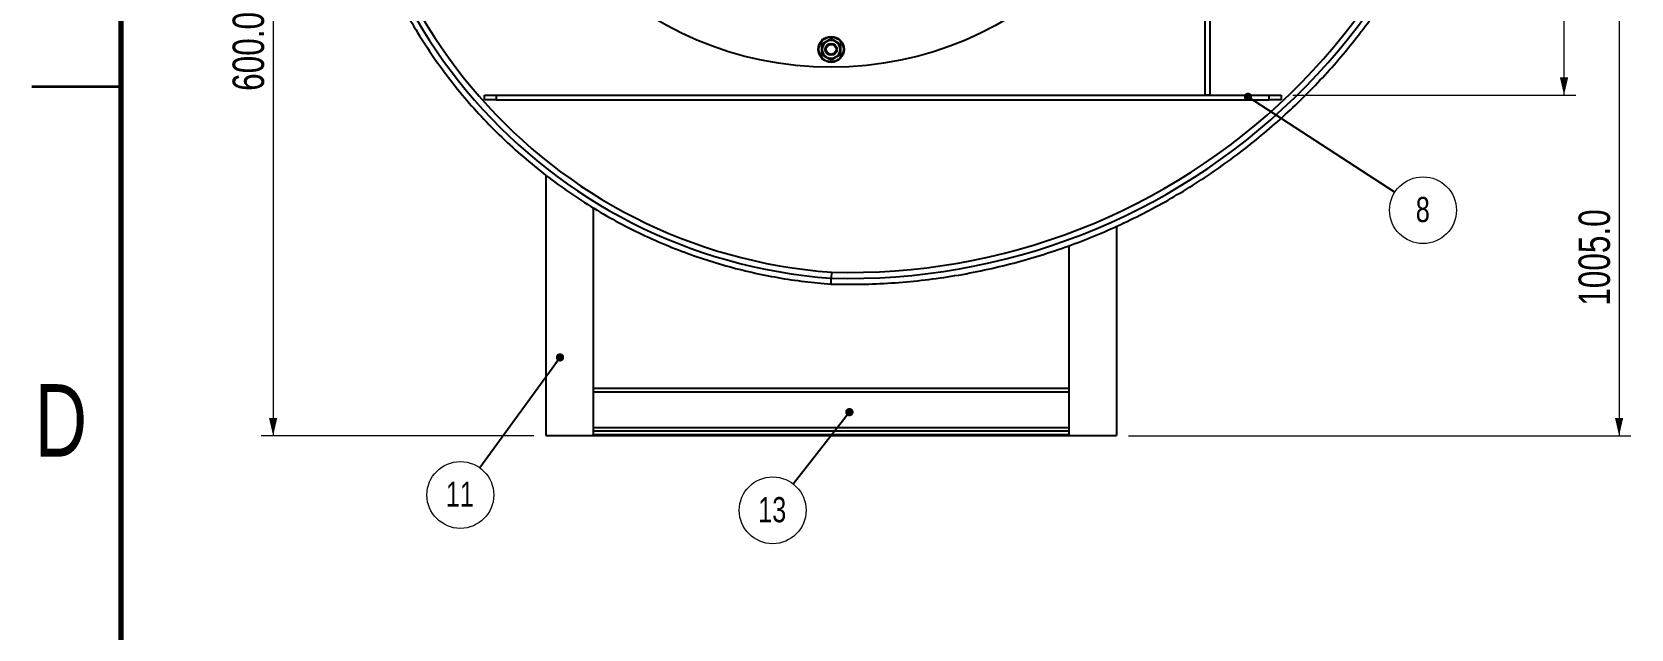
# Paper-space layout 'Sheet2' of a CAD drawing. Header units: millimetres. Extents: x 2 to 418, y 2 to 295.
# Drawn here: x 2.5 to 137, y 152.9 to 203.1 of the extents above; entities that cross this region are included whole.
import ezdxf

# ---------------------------------------------------------------- set-up
doc = ezdxf.new("R2010")
doc.units = ezdxf.units.MM
doc.styles.add('SLDTEXTSTYLE0', font='TXT', dxfattribs={"width": 0.75})
doc.dimstyles.new('SLDDIMSTYLE0', dxfattribs={"dimtxt": 2.645833, "dimasz": 1.5, "dimexe": 0, "dimexo": 0.0625, "dimgap": 0.661458, "dimtad": 1, "dimdec": 1, "dimlfac": 10, "dimrnd": 1e-09, "dimzin": 4, "dimdsep": 46, "dimtxsty": 'SLDTEXTSTYLE0', "dimsah": 1, "dimcen": 0.09, "dimadec": 0, "dimazin": 1, "dimtfac": 1, "dimtdec": 1, "dimtofl": 0, "dimtmove": 0, "dimatfit": 3, "dimfxl": 0, "dimfrac": 2, "dimtolj": 1, "dimtzin": 12, "dimarcsym": 0})
doc.dimstyles.new('SLDDIMSTYLE1', dxfattribs={"dimtxt": 0.18, "dimasz": 0.7, "dimexe": 0, "dimexo": 0.0625, "dimgap": 0, "dimtad": 0, "dimtih": 1, "dimtoh": 1, "dimdec": 0, "dimrnd": 1e-09, "dimzin": 0, "dimdsep": 46, "dimtxsty": 'Standard', "dimblk1": 'DOT', "dimblk2": 'DOT', "dimsah": 1, "dimcen": 0.09, "dimadec": 0, "dimazin": 0, "dimtfac": 0.7, "dimtdec": 0, "dimtofl": 0, "dimtmove": 0, "dimatfit": 3, "dimldrblk": 'DOT', "dimfxl": 0, "dimfrac": 2, "dimtolj": 1, "dimtzin": 0, "dimarcsym": 0})
doc.dimstyles.new('SLDDIMSTYLE2', dxfattribs={"dimtxt": 2.645833, "dimasz": 1.5, "dimexe": 0, "dimexo": 0.0625, "dimgap": 0.661458, "dimtad": 1, "dimdec": 1, "dimlfac": 10, "dimrnd": 1e-09, "dimzin": 12, "dimdsep": 46, "dimtxsty": 'SLDTEXTSTYLE0', "dimsah": 1, "dimcen": 0.09, "dimadec": 0, "dimazin": 3, "dimtfac": 1, "dimtdec": 1, "dimtofl": 0, "dimtmove": 0, "dimatfit": 3, "dimfxl": 0, "dimfrac": 2, "dimtolj": 1, "dimtzin": 12, "dimarcsym": 0})

# ---------------------------------------------------------------- blocks, each defined once
blk = doc.blocks.new('_D_11')
at = {"color": 7, "linetype": 'Continuous', "lineweight": 18}
for p, q in [((68.7, 229.14), (21.78, 229.14)), ((22.78, 229.14), (22.78, 169.14)), ((44.7, 169.14), (21.78, 169.14))]:
    blk.add_line(p, q, dxfattribs=at)
for points in [[(22.78, 229.14), (22.43, 227.64), (23.13, 227.64)], [(22.78, 169.14), (23.13, 170.64), (22.43, 170.64)]]:
    blk.add_solid(points, dxfattribs=at)
at = {"color": 7, "linetype": 'Continuous', "lineweight": 18, "insert": (19.37, 198.15), "char_height": 2.646, "attachment_point": 1, "rotation": 90, "style": 'SLDTEXTSTYLE0'}
blk.add_mtext('600.0', dxfattribs=at)
blk = doc.blocks.new('_D_12')
at = {"color": 7, "linetype": 'Continuous', "lineweight": 18}
for p, q in [((130.45, 269.14), (132.34, 269.14)), ((131.34, 197.79), (131.34, 269.14)), ((108.54, 197.79), (132.34, 197.79))]:
    blk.add_line(p, q, dxfattribs=at)
for points in [[(131.34, 269.14), (130.99, 267.64), (131.69, 267.64)], [(131.34, 197.79), (131.69, 199.29), (130.99, 199.29)]]:
    blk.add_solid(points, dxfattribs=at)
at = {"color": 7, "linetype": 'Continuous', "lineweight": 18, "insert": (127.93, 223.44), "char_height": 2.646, "attachment_point": 1, "rotation": 90, "style": 'SLDTEXTSTYLE0'}
blk.add_mtext('713.5', dxfattribs=at)
blk = doc.blocks.new('_D_14')
at = {"color": 7, "linetype": 'Continuous', "lineweight": 18}
for p, q in [((130.45, 269.64), (136.97, 269.64)), ((135.97, 269.64), (135.97, 169.14)), ((94.7, 169.14), (136.97, 169.14))]:
    blk.add_line(p, q, dxfattribs=at)
for points in [[(135.97, 269.64), (135.62, 268.14), (136.32, 268.14)], [(135.97, 169.14), (136.32, 170.64), (135.62, 170.64)]]:
    blk.add_solid(points, dxfattribs=at)
at = {"color": 7, "linetype": 'Continuous', "lineweight": 18, "insert": (132.56, 180.07), "char_height": 2.646, "attachment_point": 1, "rotation": 90, "style": 'SLDTEXTSTYLE0'}
blk.add_mtext('1005.0', dxfattribs=at)
blk = doc.blocks.new('SW_NOTE_28')
at = {"color": 0, "linetype": 'Continuous', "lineweight": 0}
blk.add_circle((2.36, -1.53), 2.81, dxfattribs=at)
at = {"color": 0, "linetype": 'Continuous', "lineweight": 0, "insert": (2.34, -0.41), "char_height": 2.12, "attachment_point": 2, "style": 'SLDTEXTSTYLE0'}
blk.add_mtext('8', dxfattribs=at)
blk = doc.blocks.new('_DOT')
at = {"color": 0, "linetype": 'ByBlock', "lineweight": -2}
blk.add_line((-0.5, 0), (-1, 0), dxfattribs=at)
at = {"color": 0, "linetype": 'ByBlock', "const_width": 0.5}
blk.add_lwpolyline([(-0.25, 0, 1), (0.25, 0, 1)], format="xyb", close=True, dxfattribs=at)
blk = doc.blocks.new('SW_NOTE_30')
at = {"color": 0, "linetype": 'Continuous', "lineweight": 0}
blk.add_circle((-1.65, -2.28), 2.81, dxfattribs=at)
at = {"color": 0, "linetype": 'Continuous', "lineweight": 0, "insert": (-1.69, -1.16), "char_height": 2.117, "attachment_point": 2, "style": 'SLDTEXTSTYLE0'}
blk.add_mtext('11', dxfattribs=at)
blk = doc.blocks.new('SW_NOTE_31')
at = {"color": 0, "linetype": 'Continuous', "lineweight": 0}
blk.add_circle((-1.73, -2.21), 2.81, dxfattribs=at)
at = {"color": 0, "linetype": 'Continuous', "lineweight": 0, "insert": (-1.77, -1.1), "char_height": 2.117, "attachment_point": 2, "style": 'SLDTEXTSTYLE0'}
blk.add_mtext('13', dxfattribs=at)

psp = doc.layouts.new('Sheet2')

# ---------------------------------------------------------------- linework, layer by layer
at = {"color": 7, "linetype": 'Continuous', "lineweight": 70}
psp.add_line((10, 10), (10, 287), dxfattribs=at)
at = {"color": 7, "linetype": 'Continuous', "lineweight": 25}
for p, q in [((101.142, 269.141), (101.142, 197.789)), ((101.542, 269.141), (101.542, 197.789)), ((40.542, 197.389), (40.542, 197.789)), ((40.542, 197.789), (41.542, 197.789)), ((41.542, 197.789), (41.542, 197.389)), ((41.542, 197.789), (106.542, 197.789)), ((101.542, 197.789), (101.142, 197.789)), ((106.542, 197.389), (106.542, 197.789)), ((106.542, 197.789), (107.542, 197.789)), ((107.542, 197.789), (107.542, 197.389)), ((41.542, 197.389), (40.542, 197.389)), ((41.542, 197.389), (106.542, 197.389)), ((107.542, 197.389), (106.542, 197.389)), ((45.704, 191.066), (45.704, 169.141)), ((49.704, 188.314), (49.704, 169.141)), ((93.704, 186.751), (93.704, 169.141)), ((89.704, 185.124), (89.704, 169.141)), ((69.741, 182.89), (69.716, 182.391)), ((69.685, 182.393), (69.716, 182.391)), ((69.716, 182.391), (69.747, 182.39)), ((49.704, 173.141), (89.704, 173.141)), ((49.704, 172.841), (89.704, 172.841)), ((49.704, 169.841), (89.704, 169.841)), ((49.704, 169.541), (89.704, 169.541)), ((45.704, 169.141), (49.704, 169.141)), ((49.704, 169.241), (89.704, 169.241)), ((49.704, 169.141), (49.704, 169.241)), ((49.704, 169.141), (89.704, 169.141)), ((89.704, 169.141), (89.704, 169.241)), ((89.704, 169.141), (93.704, 169.141))]:
    psp.add_line(p, q, dxfattribs=at)
at = {"color": 7, "linetype": 'Continuous', "lineweight": 35}
psp.add_line((10, 198.5), (2.5, 198.5), dxfattribs=at)
at = {"color": 7, "linetype": 'Continuous', "lineweight": 25}
for centre, radius in [((69.704, 229.141), 29), ((69.704, 201.641), 1.09), ((69.704, 201.641), 1.039), ((69.704, 201.641), 0.5), ((69.704, 201.641), 0.417)]:
    psp.add_circle(centre, radius, dxfattribs=at)
for centre, radius, start, end in [((71.222, 236.101), 53.232, 268.40642, 0), ((71.222, 236.101), 53.732, 268.42754, 359.99999), ((72.927, 226.336), 44.063, 176.42945, 265.78015), ((72.927, 226.336), 43.563, 176.40385, 265.80589), ((69.704, 201.641), 0.75, 120, 180), ((69.704, 201.641), 0.75, 60, 120), ((69.704, 201.641), 0.75, 0, 60), ((69.704, 201.641), 0.75, 180, 240), ((69.704, 201.641), 0.75, 240, 300), ((69.704, 201.641), 0.75, 300, 0)]:
    psp.add_arc(centre, radius, start, end, dxfattribs=at)
for points, knots in [([(69.691, 181.891), (70.537, 181.879), (72.229, 181.854), (74.766, 181.967), (77.295, 182.19), (79.81, 182.534), (82.307, 182.994), (84.732, 183.56), (87.083, 184.223), (89.356, 184.973), (91.594, 185.822), (93.792, 186.77), (95.946, 187.814), (98.052, 188.952), (100.106, 190.181), (102.104, 191.5), (104.041, 192.906), (105.904, 194.387), (107.689, 195.938), (109.395, 197.556), (111.029, 199.246), (112.598, 201.016), (114.097, 202.864), (115.521, 204.788), (116.86, 206.772), (118.109, 208.814), (119.26, 210.897), (120.313, 213.015), (121.267, 215.163), (122.127, 217.351), (122.897, 219.59), (123.572, 221.875), (124.15, 224.203), (124.625, 226.555), (124.995, 228.925), (125.258, 231.309), (125.423, 233.703), (125.443, 235.302), (125.454, 236.101)], [0, 0, 0, 0, 0.0292693, 0.0585385, 0.0878075, 0.1170765, 0.1463456, 0.1756147, 0.2032115, 0.2308083, 0.2584051, 0.286002, 0.3135988, 0.3411957, 0.3687924, 0.3963893, 0.4239861, 0.451583, 0.4786871, 0.5057912, 0.5328952, 0.5599994, 0.5875962, 0.615193, 0.6427898, 0.6703866, 0.6979835, 0.7250876, 0.7521917, 0.7792958, 0.8063998, 0.8340571, 0.8617142, 0.8893713, 0.9170284, 0.9446855, 0.9723427, 1, 1, 1, 1]), ([(28.455, 229.165), (28.416, 228.351), (28.338, 226.723), (28.391, 224.278), (28.569, 221.84), (28.883, 219.415), (29.326, 217.025), (29.895, 214.677), (30.585, 212.377), (31.398, 210.117), (32.338, 207.889), (33.405, 205.701), (34.598, 203.561), (35.907, 201.49), (37.329, 199.493), (38.857, 197.578), (40.488, 195.75), (42.218, 194.014), (44.04, 192.375), (45.95, 190.839), (47.941, 189.411), (50.007, 188.094), (52.143, 186.892), (54.341, 185.81), (56.534, 184.877), (58.708, 184.083), (60.854, 183.421), (63.031, 182.867), (65.233, 182.425), (67.454, 182.087), (68.945, 181.956), (69.691, 181.891)], [0, 0, 0, 0, 0.0351232, 0.07024639, 0.10536933, 0.14049238, 0.17561537, 0.21011145, 0.24460742, 0.2791034, 0.3135994, 0.34879923, 0.38399905, 0.41919885, 0.45439872, 0.48959851, 0.52479828, 0.55999814, 0.59519797, 0.63039778, 0.66559756, 0.70079744, 0.73599724, 0.77119703, 0.80639685, 0.83866404, 0.87093118, 0.9031983, 0.93546541, 0.96773265, 1, 1, 1, 1]), ([(68.911, 202.098), (68.946, 202.118), (69.118, 202.215), (69.387, 202.369), (69.614, 202.503), (69.704, 202.556)], [0, 0, 0, 0, 0.1305237, 0.6552309, 1, 1, 1, 1]), ([(68.954, 202.074), (68.953, 202.074), (68.952, 202.075), (68.943, 202.08), (68.929, 202.088), (68.918, 202.095), (68.912, 202.098), (68.911, 202.098)], [0, 0, 0, 0, 0.23608038, 0.47123254, 0.73222549, 0.9938782, 1, 1, 1, 1]), ([(68.911, 201.184), (68.912, 201.223), (68.914, 201.421), (68.915, 201.73), (68.912, 201.994), (68.911, 202.098)], [0, 0, 0, 0, 0.1305229, 0.6552321, 1, 1, 1, 1]), ([(68.954, 202.074), (69.012, 202.108), (69.131, 202.176), (69.26, 202.251), (69.327, 202.29), (69.329, 202.291)], [0, 0, 0, 0, 0.4843416, 0.9863282, 1, 1, 1, 1]), ([(68.954, 202.074), (68.954, 202.037), (68.954, 201.9), (68.954, 201.751), (68.954, 201.641)], [0, 0, 0, 0, 0.2661254, 1, 1, 1, 1]), ([(69.329, 202.291), (69.381, 202.321), (69.488, 202.383), (69.612, 202.454), (69.683, 202.495), (69.704, 202.507)], [0, 0, 0, 0, 0.4062961, 0.8272673, 1, 1, 1, 1]), ([(69.704, 202.507), (69.704, 202.508), (69.704, 202.509), (69.704, 202.52), (69.704, 202.535), (69.704, 202.549), (69.704, 202.556), (69.704, 202.556)], [0, 0, 0, 0, 0.2360738, 0.4712335, 0.7322272, 0.9938698, 1, 1, 1, 1]), ([(69.704, 202.556), (69.738, 202.536), (69.908, 202.435), (70.175, 202.279), (70.405, 202.15), (70.496, 202.098)], [0, 0, 0, 0, 0.1305242, 0.6552337, 1, 1, 1, 1]), ([(69.704, 202.507), (69.762, 202.473), (69.881, 202.405), (70.01, 202.33), (70.077, 202.292), (70.079, 202.291)], [0, 0, 0, 0, 0.4843343, 0.9863224, 1, 1, 1, 1]), ([(70.079, 202.291), (70.131, 202.26), (70.238, 202.199), (70.362, 202.127), (70.433, 202.086), (70.454, 202.074)], [0, 0, 0, 0, 0.4062913, 0.8272722, 1, 1, 1, 1]), ([(70.496, 202.098), (70.496, 202.098), (70.49, 202.095), (70.478, 202.088), (70.465, 202.08), (70.456, 202.075), (70.454, 202.074), (70.454, 202.074)], [0, 0, 0, 0, 0.0061218, 0.2677745, 0.5287675, 0.7639196, 1, 1, 1, 1]), ([(70.454, 202.074), (70.454, 202.037), (70.454, 201.9), (70.454, 201.751), (70.454, 201.641)], [0, 0, 0, 0, 0.2661254, 1, 1, 1, 1]), ([(70.496, 202.098), (70.496, 202.059), (70.494, 201.861), (70.492, 201.552), (70.495, 201.288), (70.496, 201.184)], [0, 0, 0, 0, 0.1305229, 0.6552321, 1, 1, 1, 1]), ([(68.954, 201.208), (68.953, 201.208), (68.952, 201.207), (68.943, 201.202), (68.929, 201.194), (68.918, 201.187), (68.912, 201.184), (68.911, 201.184)], [0, 0, 0, 0, 0.23608038, 0.47123254, 0.73222549, 0.9938782, 1, 1, 1, 1]), ([(69.704, 200.726), (69.67, 200.746), (69.499, 200.847), (69.232, 201.003), (69.002, 201.132), (68.911, 201.184)], [0, 0, 0, 0, 0.1305238, 0.6552347, 1, 1, 1, 1]), ([(68.954, 201.641), (68.954, 201.631), (68.954, 201.51), (68.954, 201.362), (68.954, 201.234), (68.954, 201.208)], [0, 0, 0, 0, 0.0666942, 0.8140972, 1, 1, 1, 1]), ([(69.329, 200.992), (69.276, 201.022), (69.169, 201.084), (69.045, 201.155), (68.974, 201.196), (68.954, 201.208)], [0, 0, 0, 0, 0.4062914, 0.8272668, 1, 1, 1, 1]), ([(69.704, 200.775), (69.645, 200.809), (69.527, 200.877), (69.397, 200.952), (69.33, 200.991), (69.329, 200.992)], [0, 0, 0, 0, 0.4843371, 0.9863224, 1, 1, 1, 1]), ([(70.496, 201.184), (70.462, 201.164), (70.289, 201.067), (70.021, 200.913), (69.794, 200.779), (69.704, 200.726)], [0, 0, 0, 0, 0.1305241, 0.6552328, 1, 1, 1, 1]), ([(70.079, 200.992), (70.026, 200.961), (69.919, 200.9), (69.795, 200.828), (69.724, 200.787), (69.704, 200.775)], [0, 0, 0, 0, 0.4062983, 0.8272717, 1, 1, 1, 1]), ([(69.704, 200.726), (69.704, 200.726), (69.704, 200.733), (69.704, 200.747), (69.704, 200.762), (69.704, 200.773), (69.704, 200.774), (69.704, 200.775)], [0, 0, 0, 0, 0.0061302, 0.2677728, 0.5287665, 0.7639262, 1, 1, 1, 1]), ([(70.454, 201.208), (70.395, 201.174), (70.277, 201.106), (70.147, 201.031), (70.08, 200.993), (70.079, 200.992)], [0, 0, 0, 0, 0.4843416, 0.9863282, 1, 1, 1, 1]), ([(70.454, 201.641), (70.454, 201.631), (70.454, 201.51), (70.454, 201.362), (70.454, 201.234), (70.454, 201.208)], [0, 0, 0, 0, 0.0666942, 0.8140972, 1, 1, 1, 1]), ([(70.496, 201.184), (70.496, 201.184), (70.49, 201.187), (70.478, 201.194), (70.465, 201.202), (70.456, 201.207), (70.454, 201.208), (70.454, 201.208)], [0, 0, 0, 0, 0.0061218, 0.2677745, 0.5287675, 0.7639196, 1, 1, 1, 1]), ([(69.691, 181.891), (69.691, 181.897), (69.692, 181.908), (69.696, 181.994), (69.703, 182.121), (69.709, 182.252), (69.714, 182.342), (69.715, 182.377), (69.716, 182.386), (69.716, 182.388), (69.716, 182.391)], [0, 0, 0, 0, 0.2145941, 0.429186, 0.6437998, 0.8584632, 0.9646619, 0.9911262, 0.9914678, 1, 1, 1, 1])]:
    psp.add_open_spline(points, degree=3, knots=knots, dxfattribs=at)

# ---------------------------------------------------------------- block references
at = {"color": 7, "linetype": 'Continuous', "lineweight": 0}
for name, p in [('SW_NOTE_28', (117.122, 189.638)), ('SW_NOTE_30', (40.176, 166.432)), ('SW_NOTE_31', (66.52, 165.072))]:
    psp.add_blockref(name, p, dxfattribs=at)

# ---------------------------------------------------------------- texts
at = {"color": 7, "linetype": 'Continuous', "lineweight": 0, "insert": (4.93, 173.476), "char_height": 6.096, "attachment_point": 2, "style": 'SLDTEXTSTYLE0'}
psp.add_mtext('D', dxfattribs=at)

# ---------------------------------------------------------------- dimensions: what is measured, and where the dimension line sits
at = {"color": 7, "linetype": 'Continuous', "lineweight": 18}
for base, p1, p2, dimstyle, picture, middle in [((135.973, 169.141), (129.454, 269.641), (93.704, 169.141), 'SLDDIMSTYLE0', '_D_14', (135.973, 185.443)), ((131.343, 269.141), (107.542, 197.789), (129.454, 269.141), 'SLDDIMSTYLE2', '_D_12', (131.343, 227.833)), ((22.776, 169.141), (69.704, 229.141), (45.704, 169.141), 'SLDDIMSTYLE0', '_D_11', (22.776, 202.546))]:
    dim = psp.add_linear_dim(base=base, p1=p1, p2=p2, angle=90, dimstyle=dimstyle, dxfattribs=at)
    dim.commit()
    dim.dimension.update_dxf_attribs({"geometry": picture, "text_midpoint": middle, "dimtype": 160})

# ---------------------------------------------------------------- leaders
at = {"color": 7, "linetype": 'Continuous', "lineweight": 0}
for points in [[(104.763, 197.648), (117.122, 189.638)], [(46.905, 175.724), (40.176, 166.432)], [(71.243, 171.12), (66.52, 165.072)]]:
    psp.add_leader(points, dimstyle='SLDDIMSTYLE1', dxfattribs=at)

doc.saveas('drawing.dxf')
